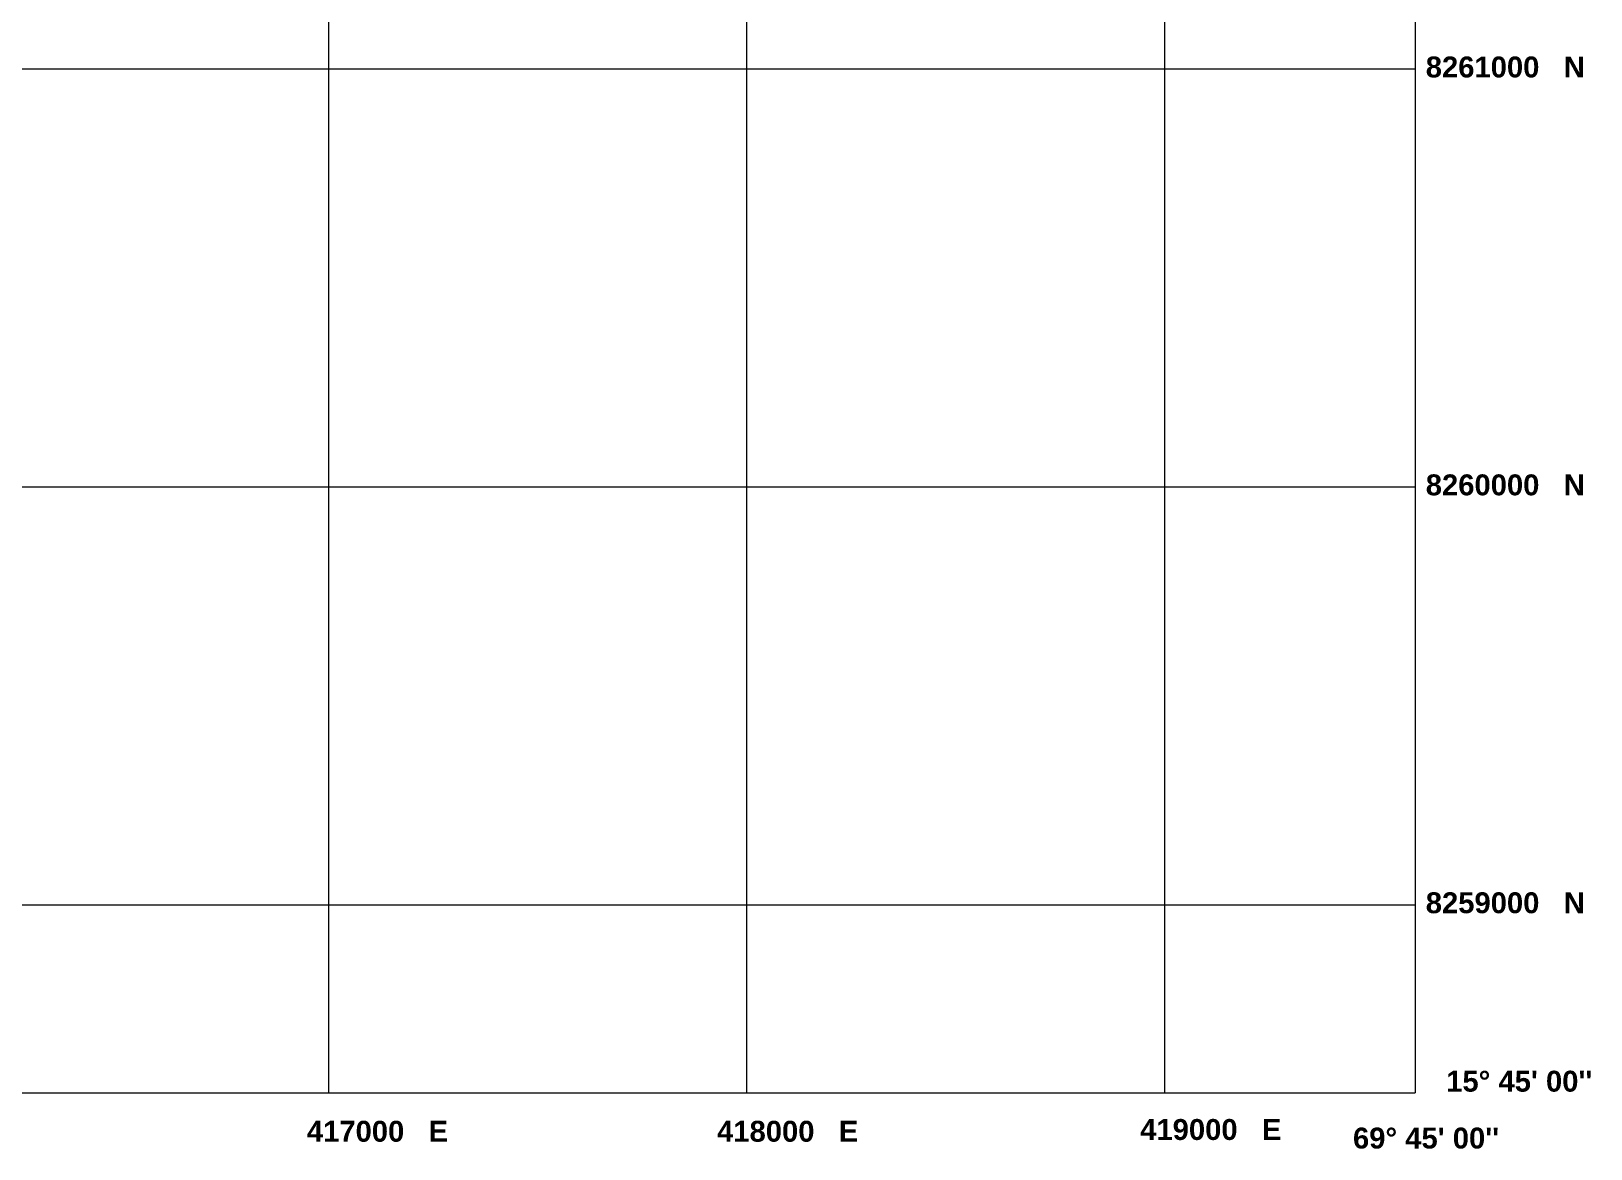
# Model space of a CAD drawing. Header units: metres. Extents: x 405809 to 420020, y 8257398 to 8272141.
# Drawn here: x 416289 to 420020, y 8257416 to 8260090 of the extents above; entities that cross this region are included whole.
import ezdxf

# ---------------------------------------------------------------- set-up
doc = ezdxf.new("R2010")
doc.units = ezdxf.units.M
doc.layers.add('COORDENADAS', color=30, linetype='Continuous', lineweight=5)
doc.layers.add('texto', color=7, linetype='Continuous', lineweight=13)
doc.styles.add('CARLOS', font='arialbd.ttf', dxfattribs={"height": 48})

msp = doc.modelspace()

# ---------------------------------------------------------------- linework, layer by layer
at = {"layer": 'COORDENADAS'}
for p, q in [((417000, 8271350), (417000, 8257550)), ((418000, 8271350), (418000, 8257550)), ((419000, 8271350), (419000, 8257550)), ((419600, 8271350), (419600, 8257550)), ((406200, 8260000), (419600, 8260000)), ((406200, 8259000), (419600, 8259000)), ((406200, 8258000), (419600, 8258000)), ((406200, 8257550), (419600, 8257550))]:
    msp.add_line(p, q, dxfattribs=at)

# ---------------------------------------------------------------- texts
at = {"layer": 'texto', "style": 'CARLOS'}
for s, p in [('8261000   N', (419625, 8259979.7)), ('8260000   N', (419625, 8258979.7)), ('8259000   N', (419625, 8257979.7)), ("15° 45' 00''", (419673.9, 8257552.7)), ('417000   E', (416948.1, 8257432.9)), ('418000   E', (417929.5, 8257432.9)), ('419000   E', (418941.8, 8257437.1)), ("69° 45' 00''", (419450.9, 8257416.6))]:
    msp.add_text(s, height=50, dxfattribs=at).set_placement(p)

doc.saveas('drawing.dxf')
